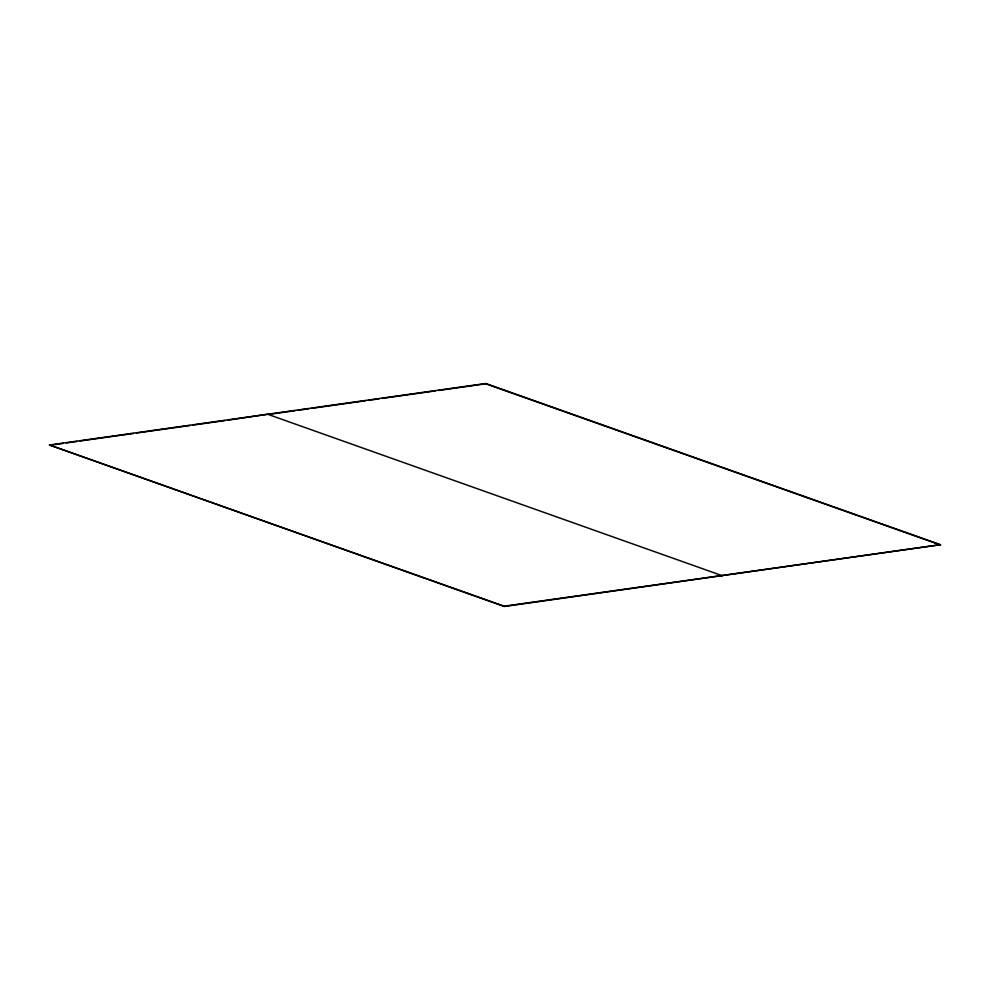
<?xml version="1.0" encoding="UTF-8"?>
<svg xmlns="http://www.w3.org/2000/svg" width="990" height="990" viewBox="0 0 990 990"><rect width="100%" height="100%" fill="white"/><g stroke="black" fill="none" stroke-linecap="round" stroke-linejoin="round"><path stroke-width="1.49" d="M49.5 445.005L485.768 383.501L940.488 544.686L504.232 606.499L49.5 445.005L504.219 606.189L940.488 544.686M49.512 445.314L63.236 443.371M66.293 442.951L76.973 441.441M80.017 441.008L133.415 433.484M136.459 433.051L189.845 425.527M192.901 425.094L224.928 420.577M227.985 420.156L267.634 414.253L722.366 575.747M269.169 414.34L295.107 410.689M298.151 410.256L308.831 408.759M311.887 408.325L365.273 400.802M368.329 400.368L378.997 398.859M382.053 398.425L435.439 390.901M438.496 390.481L485.781 383.811L940.5 544.995"/></g></svg>
